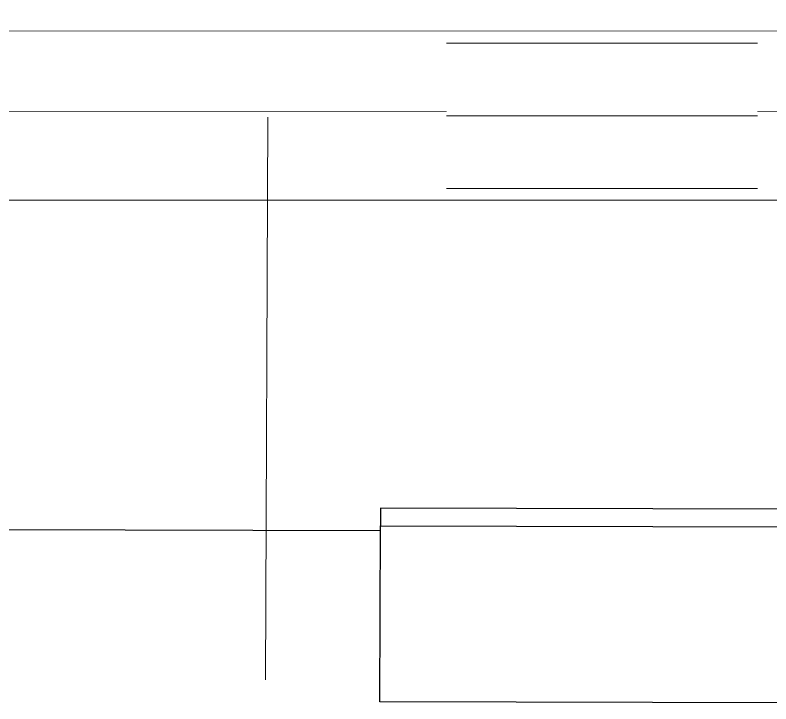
# Model space of a CAD drawing. Header units: inches. Extents: x 164.3 to 247.9, y 15.6 to 56.7.
# Drawn here: x 208.737 to 209.411, y 33.751 to 34.365 of the extents above; entities that cross this region are included whole.
import ezdxf

# ---------------------------------------------------------------- set-up
doc = ezdxf.new("R2010")
doc.units = ezdxf.units.IN
doc.header["$MEASUREMENT"] = 0
doc.set_wipeout_variables(frame=1)
doc.layers.get('0').update_dxf_attribs({"lineweight": 0})
for name, color, linetype, lineweight in [('WALL 1 100', 250, 'Continuous', 9), ('окно', 7, 'Continuous', 9), ('провода', 1, 'Continuous', 5)]:
    doc.layers.add(name, color=color, linetype=linetype, lineweight=lineweight)

# ---------------------------------------------------------------- blocks, each defined once
blk = doc.blocks.new('*U37')
blk.add_wipeout([(-69.25, 69.81), (69.25, 69.81), (69.25, -5), (-69.25, -5)]).dxf.layer = 'окно'
at = {"layer": 'окно'}
for p, q in [((-69.25, 64.81), (69.25, 64.81)), ((-69.25, 32.41), (69.25, 32.41)), ((-69.25, 0), (69.25, 0))]:
    blk.add_line(p, q, dxfattribs=at)

msp = doc.modelspace()

# ---------------------------------------------------------------- linework, layer by layer
at = {"color": 7, "linetype": 'ByBlock', "lineweight": -2}
for p, q in [((209.06251, 33.92561), (209.06247, 33.90991)), ((209.84723, 33.92371), (209.06251, 33.92561)), ((209.06209, 33.75297), (209.06247, 33.90991)), ((209.06247, 33.90991), (209.8472, 33.90801)), ((208.60882, 33.90682), (209.06246, 33.90572)), ((209.84682, 33.75107), (209.06209, 33.75297))]:
    msp.add_line(p, q, dxfattribs=at)
at = {"layer": 'WALL 1 100', "color": 0}
msp.add_line((208.11999, 34.35028), (227.94816, 34.36512), dxfattribs=at)
msp.add_lwpolyline([(227.94816, 34.20028), (208.26999, 34.20028)], dxfattribs=at)
at = {"layer": 'провода', "color": 1}
for p, q in [((221.21713, 34.28226), (208.18799, 34.2792)), ((208.96005, 33.77241), (208.96218, 34.27407))]:
    msp.add_line(p, q, dxfattribs=at)

# ---------------------------------------------------------------- next in the draw order: block references
at = {"layer": 'провода', "color": 7, "linetype": 'ByBlock', "lineweight": 0, "xscale": 0.002001001153108465, "yscale": 0.002001001153108465, "zscale": 0.002001001153108465}
msp.add_blockref('*U37', (209.2601, 34.21045), dxfattribs=at)

doc.saveas('drawing.dxf')
